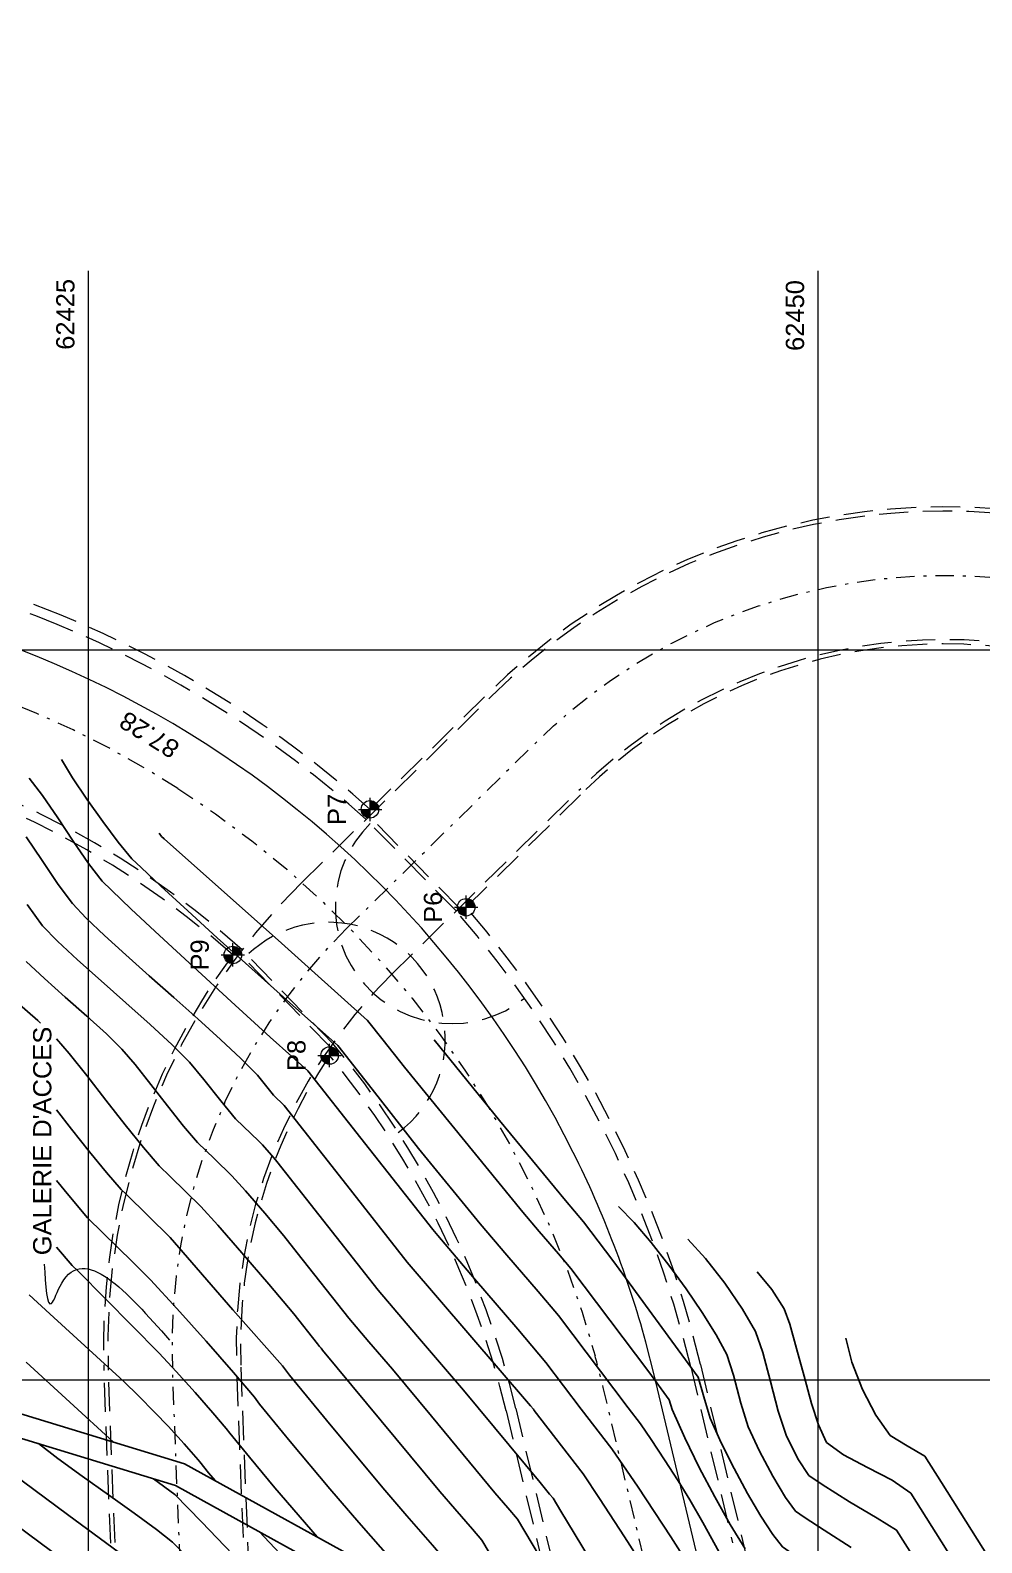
# Model space of a CAD drawing. Extents: x -3306 to 128006, y 43119 to 174431.
# Drawn here: x 62423 to 62455.6, y 108719.4 to 108771.2 of the extents above; entities that cross this region are included whole.
import ezdxf
from ezdxf.enums import TextEntityAlignment as Align

# ---------------------------------------------------------------- set-up
doc = ezdxf.new("R2010")
doc.units = 0
doc.header["$MEASUREMENT"] = 0
doc.linetypes.add('TRATTEGGIATA', pattern=[0.75, 0.5, -0.25])
doc.linetypes.add('TRATTOPUNTO2', pattern=[0.5, 0.25, -0.125, 0, -0.125])
for name, color, linetype in [('coordinate', 2, 'Continuous'), ('curve livello 1m', 2, 'Continuous'), ('curve livello 5m', 7, 'Continuous'), ('LIN010CO', 2, 'Continuous'), ('LIN018CO', 6, 'Continuous'), ('LIN025CO', 7, 'Continuous'), ('Strade', 7, 'Continuous'), ('TEXT035', 1, 'Continuous')]:
    doc.layers.add(name, color=color, linetype=linetype)
doc.styles.add('ARIAL', font='arial.ttf')

# ---------------------------------------------------------------- blocks, each defined once
blk = doc.blocks.new('Coordonnées')
at = {"layer": 'LIN025CO', "lineweight": 0}
h = blk.add_hatch(color=256, dxfattribs=at)
h.dxf.hatch_style = 1
h.paths.add_polyline_path([(0, 0.3, 0.414214), (-0.3, 0), (0, 0)])
h.paths.add_polyline_path([(0.3, 0), (0, 0), (0, -0.3, 0.414214)])
at = {"layer": 'LIN025CO', "lineweight": 0, "flags": 128}
for points in [[(-0.4, 0), (0.4, 0)], [(0, 0.4), (0, -0.4)]]:
    blk.add_lwpolyline(points, dxfattribs=at)
at = {"layer": 'LIN025CO', "lineweight": 0}
blk.add_circle((0, 0), 0.3, dxfattribs=at)
at = {"layer": 'TEXT035', "style": 'ARIAL'}
blk.add_attdef('No°', text='', height=0.625, dxfattribs=at).set_placement((0, 0.825), align=Align.CENTER)

msp = doc.modelspace()

# ---------------------------------------------------------------- linework, layer by layer
at = {"layer": 'coordinate', "linetype": 'Continuous', "lineweight": 0}
for p, q in [((62425, 108762.986), (62425, 108626.219)), ((62450, 108762.986), (62450, 108626.219)), ((62346.766, 108750), (62490.266, 108750)), ((62378.006, 108725), (62490.266, 108724.969))]:
    msp.add_line(p, q, dxfattribs=at)
at = {"layer": 'curve livello 1m', "flags": 128}
for points in [[(62407.802, 108750.857), (62411.939, 108747.713), (62414.083, 108746.098), (62415.001, 108745.323), (62415.965, 108744.487), (62416.938, 108743.624), (62417.883, 108742.769), (62418.76, 108741.957), (62419.531, 108741.223), (62420.159, 108740.602), (62420.604, 108740.129), (62420.604, 108740.129), (62421, 108739.571), (62421.398, 108739.01), (62421.398, 108739.01), (62421.887, 108738.528), (62422.568, 108737.918), (62423.273, 108737.29), (62423.367, 108737.2)], [(62446.617, 108719.076), (62446.058, 108720.092), (62445.608, 108720.877), (62445.608, 108720.877), (62445.21, 108721.518), (62444.744, 108722.246), (62444.289, 108722.937), (62443.924, 108723.471), (62443.497, 108724.025), (62441.111, 108727.188), (62440.415, 108728.012), (62439.347, 108729.254), (62438.434, 108730.326), (62436.318, 108732.914), (62434.726, 108734.944), (62433.548, 108736.438), (62431.797, 108738.007), (62429.419, 108740.124), (62428.408, 108741.048), (62427.492, 108741.894), (62426.808, 108742.533), (62426.493, 108742.839), (62426.027, 108743.407), (62425.495, 108744.113), (62424.954, 108744.875), (62424.464, 108745.61), (62424.082, 108746.238)], [(62446.105, 108717.81), (62444.958, 108719.6), (62443.838, 108721.302), (62442.94, 108722.617), (62441.889, 108723.98), (62440.682, 108725.581), (62439.717, 108726.721), (62438.239, 108728.44), (62436.975, 108729.925), (62436.802, 108730.136), (62434.345, 108733.269), (62432.527, 108735.574), (62431.977, 108736.066), (62431.232, 108736.73), (62429.898, 108737.948), (62428.608, 108739.133), (62427.44, 108740.213), (62426.476, 108741.112), (62425.794, 108741.757), (62425.474, 108742.073), (62425.008, 108742.676), (62424.489, 108743.435), (62423.954, 108744.245), (62423.438, 108745), (62422.975, 108745.596)], [(62427.435, 108743.713), (62427.512, 108743.605), (62427.606, 108743.518), (62431.616, 108739.947), (62432.652, 108739.019)], [(62443.319, 108716.979), (62441.197, 108720.482), (62440.929, 108720.933), (62440.81, 108721.071), (62440.479, 108721.471), (62437.861, 108724.633), (62436.281, 108726.474), (62434.93, 108728.052), (62431.458, 108732.46), (62431.358, 108732.586), (62430.969, 108733.036), (62430.84, 108733.162), (62430.045, 108733.93), (62429.538, 108734.543), (62428.964, 108735.279), (62428.475, 108735.865), (62427.874, 108736.465), (62427.124, 108737.157), (62426.289, 108737.901), (62425.438, 108738.654), (62424.634, 108739.372), (62423.945, 108740.016), (62423.436, 108740.541), (62422.903, 108741.265)], [(62422.872, 108739.312), (62423.497, 108738.736), (62424.215, 108738.099), (62424.949, 108737.448), (62425.62, 108736.835), (62426.152, 108736.309), (62426.152, 108736.309), (62426.604, 108735.784), (62427.143, 108735.106), (62427.715, 108734.371), (62428.265, 108733.677), (62428.739, 108733.121), (62428.739, 108733.121), (62429.325, 108732.554), (62429.915, 108731.979), (62430.385, 108731.455), (62431.046, 108730.691), (62431.7, 108729.915), (62431.7, 108729.915), (62432.159, 108729.337), (62433.928, 108727.091), (62434.616, 108726.287), (62435.422, 108725.349), (62435.422, 108725.349), (62436.756, 108723.737), (62438.927, 108721.114), (62439.376, 108720.597), (62439.709, 108720.211), (62441.463, 108717.257)], [(62432.652, 108739.019), (62434.569, 108737.301), (62434.569, 108737.301), (62435.107, 108736.619), (62435.835, 108735.692), (62435.835, 108735.692), (62439.892, 108730.728), (62439.892, 108730.728), (62440.455, 108730.068), (62441.112, 108729.303), (62441.541, 108728.796), (62441.541, 108728.796), (62444.207, 108725.26), (62444.908, 108724.301), (62445.008, 108723.962), (62445.441, 108722.996), (62445.936, 108721.984), (62446.466, 108720.977), (62447, 108720.028), (62447.509, 108719.188)], [(62423.908, 108736.663), (62424.343, 108736.163), (62424.95, 108735.408), (62425.607, 108734.567), (62426.269, 108733.718), (62426.893, 108732.941), (62427.433, 108732.312), (62427.433, 108732.312), (62427.811, 108731.947), (62428.862, 108730.922), (62429.443, 108730.278), (62430.266, 108729.336), (62431.182, 108728.267), (62432.042, 108727.243), (62432.042, 108727.243), (62432.86, 108726.214), (62432.926, 108726.129), (62432.982, 108726.064), (62433.032, 108726.004), (62437.045, 108721.158), (62437.562, 108720.56), (62438.162, 108719.871), (62438.489, 108719.489), (62441.729, 108714.031)], [(62454.231, 108711.696), (62453.14, 108713.811), (62451.065, 108717.797), (62450.378, 108718.287), (62449.489, 108718.77), (62448.788, 108719.265), (62448.788, 108719.265), (62448.457, 108719.686), (62448.048, 108720.314), (62447.594, 108721.087), (62447.13, 108721.945), (62446.691, 108722.826), (62446.31, 108723.669), (62446.31, 108723.669), (62446.097, 108724.403), (62445.893, 108725.079), (62442.972, 108729.075), (62441.97, 108730.403), (62441.351, 108731.129), (62439.089, 108733.874), (62436.849, 108736.637)], [(62423.908, 108734.236), (62424.425, 108733.574), (62425.044, 108732.79), (62425.62, 108732.086), (62426.127, 108731.503), (62426.127, 108731.503), (62426.296, 108731.34), (62427.808, 108729.864), (62429.955, 108727.381), (62431.657, 108725.462), (62431.9, 108725.141), (62433.32, 108723.405), (62435.162, 108721.202), (62435.917, 108720.329), (62436.792, 108719.324), (62437.268, 108718.767), (62437.628, 108718.218), (62438.091, 108717.443), (62438.622, 108716.522), (62439.187, 108715.534), (62439.542, 108714.916)], [(62432.841, 108719.602), (62431.397, 108721.289), (62431.397, 108721.289), (62430.521, 108722.336), (62429.847, 108723.161), (62429.731, 108723.313), (62429.271, 108723.856), (62428.663, 108724.549), (62428.015, 108725.272), (62427.434, 108725.903), (62424.656, 108728.702), (62424.45, 108728.904), (62423.908, 108729.534)], [(62454.231, 108717.406), (62453.585, 108718.428), (62452.698, 108719.834), (62452.027, 108720.241), (62451.088, 108720.805), (62451.088, 108720.805), (62450.15, 108721.4), (62449.686, 108721.709), (62449.686, 108721.709), (62449.314, 108722.277), (62448.913, 108723.083), (62448.913, 108723.083), (62448.643, 108723.907), (62448.376, 108724.932), (62448.115, 108725.921), (62447.864, 108726.636), (62447.417, 108727.409), (62446.809, 108728.294), (62446.151, 108729.141), (62445.549, 108729.802)], [(62454.231, 108719.435), (62453.18, 108721.1), (62452.54, 108721.547), (62451.697, 108721.983), (62450.875, 108722.412), (62450.297, 108722.839), (62450.022, 108723.444), (62449.786, 108724.178), (62449.529, 108725.105), (62449.273, 108726.062), (62449.039, 108726.886), (62448.849, 108727.414), (62448.427, 108728.077), (62447.924, 108728.679)], [(62429.349, 108721.53), (62429.122, 108721.801), (62428.82, 108722.171), (62428.768, 108722.239), (62428.29, 108722.793), (62427.74, 108723.399), (62427.285, 108723.87), (62426.721, 108724.438), (62426.218, 108724.932), (62423.681, 108727.249), (62422.979, 108727.894)], [(62426.996, 108716.693), (62420.494, 108721.517), (62417.461, 108723.73), (62416.87, 108724.253), (62416.598, 108724.451), (62416.435, 108724.761), (62416.058, 108725.514), (62415.543, 108726.557), (62414.968, 108727.736)], [(62454.231, 108721.465), (62453.662, 108722.366), (62453.054, 108722.728), (62452.48, 108723.079), (62451.991, 108723.768), (62451.528, 108724.657), (62451.162, 108725.59), (62450.963, 108726.411)], [(62425.867, 108722.85), (62422.868, 108725.589)], [(62428.481, 108718.816), (62427.891, 108719.42), (62427.341, 108719.858), (62426.578, 108720.415), (62425.698, 108721.04), (62424.794, 108721.68), (62423.961, 108722.283), (62423.295, 108722.797)], [(62430.476, 108718.453), (62428.886, 108720.123), (62427.972, 108721.058), (62427.972, 108721.058), (62427.241, 108721.595)], [(62456.289, 108718.204), (62454.231, 108721.465)], [(62441.635, 108703.149), (62441.637, 108703.195), (62441.314, 108703.665), (62440.642, 108704.576), (62440.642, 108704.576), (62440.115, 108705.241), (62439.712, 108705.755), (62439.712, 108705.755), (62439.304, 108706.654), (62438.626, 108708.293), (62437.798, 108710.357), (62437.056, 108712.196), (62436.639, 108713.162), (62436.639, 108713.162), (62436.272, 108713.745), (62435.746, 108714.493), (62435.156, 108715.275), (62434.598, 108715.959), (62434.598, 108715.959), (62434.047, 108716.505), (62433.32, 108717.219), (62433.32, 108717.219), (62431.922, 108718.657), (62430.851, 108719.787)], [(62456.171, 108716.363), (62454.231, 108719.435)]]:
    msp.add_lwpolyline(points, dxfattribs=at)
at = {"layer": 'curve livello 1m', "lineweight": 0}
msp.add_circle((62350, 108775), 65655.947, dxfattribs=at)
at = {"layer": 'curve livello 5m', "flags": 128}
for points in [[(62444.261, 108718.212), (62443.376, 108719.604), (62442.523, 108720.919), (62441.956, 108721.763), (62440.281, 108723.936), (62440.252, 108723.974), (62440.155, 108724.088), (62435.932, 108729.013), (62433.729, 108731.81), (62431.718, 108734.385), (62431.351, 108734.74), (62430.799, 108735.42), (62430.229, 108735.996), (62429.535, 108736.649), (62428.754, 108737.355), (62427.927, 108738.089), (62427.092, 108738.827), (62426.289, 108739.542), (62425.555, 108740.211), (62424.931, 108740.807), (62424.455, 108741.307), (62423.964, 108741.956), (62423.416, 108742.773), (62422.87, 108743.588)], [(62436.463, 108717.37), (62436.36, 108717.548), (62436.048, 108718.045), (62435.422, 108718.778), (62434.271, 108720.098), (62433.279, 108721.245), (62431.92, 108722.871), (62430.873, 108724.151), (62430.694, 108724.387), (62429.98, 108725.23), (62429.036, 108726.306), (62428.03, 108727.428), (62427.129, 108728.408), (62426.528, 108729.013), (62424.972, 108730.535), (62424.335, 108731.295), (62423.908, 108731.817)], [(62451.142, 108719.242), (62450.211, 108719.837), (62449.53, 108720.282), (62449.237, 108720.487), (62448.891, 108720.955), (62448.454, 108721.682), (62448.002, 108722.534), (62447.612, 108723.376), (62447.36, 108724.183), (62447.114, 108725.141), (62446.879, 108725.857), (62446.511, 108726.529), (62446.036, 108727.293), (62445.485, 108728.103), (62444.891, 108728.915), (62444.286, 108729.686), (62443.703, 108730.37), (62443.174, 108730.924)], [(62427.811, 108717.782), (62424.288, 108720.37), (62421.266, 108722.612), (62419.353, 108724.007)]]:
    msp.add_lwpolyline(points, dxfattribs=at)
at = {"layer": 'LIN010CO', "linetype": 'TRATTEGGIATA', "lineweight": 0, "ltscale": 2}
for p, q in [((62435.394, 108738.876), (62441.874, 108745.243)), ((62425.977, 108717.913), (62425.687, 108725.312)), ((62430.374, 108718.085), (62430.084, 108725.484))]:
    msp.add_line(p, q, dxfattribs=at)
at = {"layer": 'LIN010CO', "linetype": 'TRATTOPUNTO2', "lineweight": 0, "ltscale": 2.5}
msp.add_line((62428.199, 108717.379), (62427.886, 108725.398), dxfattribs=at)
at = {"layer": 'LIN010CO', "linetype": 'TRATTOPUNTO2', "lineweight": 0, "ltscale": 2.5, "flags": 128}
for points in [[(62433.852, 108740.445), (62440.332, 108746.812, -0.76503), (62473.653, 108727.314, -0.76503)], [(62428.07, 108745.249, 0.16354), (62407.272, 108750.467, 0.018937), (62404.742, 108750.171, 0.0493), (62398.331, 108748.517), (62390.97, 108745.82)], [(62428.07, 108745.249, -0.1854), (62442.367, 108725.81, -0.1854)], [(62444.653, 108716.298), (62442.646, 108724.718, 0.008378), (62442.367, 108725.81, 0.008378)]]:
    msp.add_lwpolyline(points, format="xyb", dxfattribs=at)
at = {"layer": 'LIN010CO', "linetype": 'TRATTEGGIATA', "lineweight": 0, "ltscale": 2, "flags": 128}
msp.add_lwpolyline([(62432.31, 108742.014), (62438.79, 108748.382)], dxfattribs=at)
at = {"layer": 'LIN010CO', "linetype": 'TRATTEGGIATA', "lineweight": 0, "ltscale": 2}
for centre, radius, start, end in [((62454.35, 108732.547), 22.2, 344.8321, 134.5004), ((62454.35, 108732.547), 17.8, 344.8321, 134.5004), ((62447.87, 108726.18), 22.2, 134.5004, 182.2406), ((62447.87, 108726.18), 17.8, 134.5004, 182.2406)]:
    msp.add_arc(centre, radius, start, end, dxfattribs=at)
at = {"layer": 'LIN010CO', "linetype": 'TRATTOPUNTO2', "lineweight": 0, "ltscale": 2.5}
msp.add_arc((62447.87, 108726.18), 20, 134.5004, 182.2406, dxfattribs=at)
at = {"layer": 'LIN018CO', "linetype": 'TRATTEGGIATA', "lineweight": 0, "ltscale": 2}
for p, q in [((62437.604, 108741.048), (62434.52, 108744.186)), ((62437.711, 108741.153), (62434.627, 108744.291)), ((62433.288, 108736.388), (62430.184, 108739.597)), ((62433.377, 108736.513), (62430.276, 108739.718))]:
    msp.add_line(p, q, dxfattribs=at)
at = {"layer": 'LIN018CO', "lineweight": 0, "flags": 128}
msp.add_lwpolyline([(62447.598, 108711.706), (62446.404, 108716.715), (62444.394, 108725.15), (62444.107, 108726.271, 0.049198), (62441.62, 108732.772, 0.305632), (62407.096, 108752.259), (62404.5, 108751.955, 0.049544), (62397.712, 108750.207), (62390.351, 108747.51), (62382.069, 108744.477)], format="xyb", dxfattribs=at)
at = {"layer": 'LIN018CO', "linetype": 'TRATTEGGIATA', "lineweight": 0, "ltscale": 2}
for centre, start, end in [((62437.464, 108741.19), 134.5004, 308.4207), ((62433.232, 108736.662), 306.7087, 134.0466)]:
    msp.add_arc(centre, 4, start, end, dxfattribs=at)
at = {"layer": 'LIN018CO', "lineweight": 0}
msp.add_spline([(62423.491, 108728.951), (62423.739, 108727.599), (62424.09, 108728.292), (62427.782, 108726.348)], degree=3, dxfattribs=at)
at = {"layer": 'LIN025CO', "linetype": 'TRATTEGGIATA', "lineweight": 0, "ltscale": 2}
for p, q in [((62434.655, 108744.529), (62438.685, 108748.489)), ((62437.949, 108741.176), (62441.979, 108745.136)), ((62425.828, 108717.892), (62425.537, 108725.306)), ((62430.51, 108718.422), (62430.234, 108725.49)), ((62445.642, 108725.432), (62447.08, 108719.402)), ((62445.978, 108725.512), (62449.9, 108709.06)), ((62439.315, 108723.924), (62441.298, 108715.604)), ((62439.65, 108724.004), (62444.176, 108705.017))]:
    msp.add_line(p, q, dxfattribs=at)
at = {"layer": 'LIN025CO', "linetype": 'TRATTEGGIATA', "lineweight": 0, "ltscale": 2, "flags": 128}
for points in [[(62424.072, 108751.183, 0.149484), (62402.482, 108753.244)], [(62439.315, 108723.923, 0.113865), (62433.271, 108736.099, 0.113865)], [(62439.65, 108724.003, 0.115961), (62433.377, 108736.513, 0.115961)]]:
    msp.add_lwpolyline(points, format="xyb", dxfattribs=at)
at = {"layer": 'LIN025CO', "linetype": 'TRATTEGGIATA', "lineweight": 0, "ltscale": 2}
for centre, radius, start, end in [((62454.35, 108732.547), 22.35, 344.8321, 134.5004), ((62409.908, 108716.914), 36.736, 67.5438, 87.4372), ((62409.908, 108716.914), 37.081, 48.1339, 67.5439), ((62409.908, 108716.914), 36.736, 47.9337, 67.5439), ((62454.35, 108732.547), 17.65, 344.8321, 134.5004), ((62409.908, 108716.914), 30.576, 48.2285, 110.1181), ((62409.908, 108716.914), 30.231, 48.4608, 110.1181), ((62409.908, 108716.914), 36.736, 13.4065, 41.067), ((62409.908, 108716.914), 37.081, 13.4065, 40.8668), ((62447.87, 108726.18), 22.35, 143.2828, 182.2406), ((62447.87, 108726.18), 17.65, 145.8068, 182.2406)]:
    msp.add_arc(centre, radius, start, end, dxfattribs=at)
at = {"layer": 'Strade', "linetype": 'Continuous', "flags": 128}
for points in [[(62447.16, 108707.212), (62442.45, 108712.599), (62435.509, 108718.13), (62428.3, 108722.109), (62421.967, 108724.038), (62417.62, 108725.379), (62412.54, 108732.543), (62403.989, 108740.376), (62392.376, 108747.853), (62385.793, 108752.382), (62380.536, 108756.277)], [(62446.513, 108706.736), (62441.895, 108712.018), (62435.063, 108717.462), (62427.987, 108721.368), (62421.732, 108723.273), (62417.124, 108724.695), (62411.937, 108732.011), (62403.499, 108739.74), (62391.933, 108747.187), (62385.328, 108751.731), (62379.862, 108755.781)]]:
    msp.add_lwpolyline(points, dxfattribs=at)

# ---------------------------------------------------------------- block references
at = {"layer": 'curve livello 1m', "lineweight": 0, "rotation": 90}
for p, values in [((62434.655, 108744.529), {'No°': 'P7'}), ((62437.949, 108741.176), {'No°': 'P6'}), ((62429.955, 108739.542), {'No°': 'P9'}), ((62433.271, 108736.099), {'No°': 'P8'})]:
    msp.add_blockref('Coordonnées', p, dxfattribs=at).add_auto_attribs(values)

# ---------------------------------------------------------------- texts
at = {"layer": 'coordinate', "color": 1, "style": 'ARIAL'}
for s, p in [('62425', (62424.527, 108762.703)), ('62450', (62449.527, 108762.664)), ("GALERIE D'ACCES", (62423.736, 108737.084))]:
    msp.add_text(s, height=0.625, rotation=90, dxfattribs=at).set_placement(p, align=Align.RIGHT)
at = {"layer": 'LIN018CO', "lineweight": 0, "insert": (62427.092, 108747.085), "char_height": 0.625, "attachment_point": 5, "rotation": 148.0695, "style": 'ARIAL'}
msp.add_mtext_dynamic_manual_height_columns('87.28', width=3.33644, gutter_width=12.5, heights=[0], dxfattribs=at)

doc.saveas('drawing.dxf')
